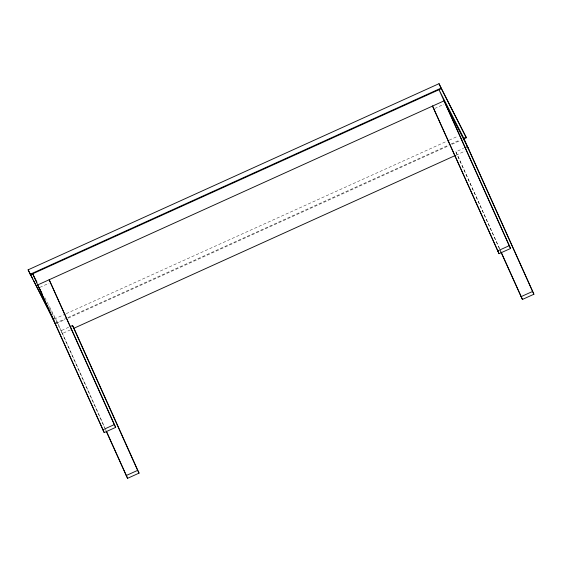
<?xml version="1.0" encoding="UTF-8"?>
<svg xmlns="http://www.w3.org/2000/svg" width="562" height="562" viewBox="0 0 562 562"><rect width="100%" height="100%" fill="white"/><g stroke="black" fill="none" stroke-linecap="round" stroke-linejoin="round"><path stroke-width="0.42" stroke-dasharray="2.81 2.11" d="M39.86 287.358L49.042 283.199M434.714 108.48L443.896 104.314M54.233 319.09L65.431 314.017M66.225 313.652L448.371 140.535M449.171 140.17L457.967 136.187M55.16 323.354L67.054 317.966M67.854 317.607L450.19 144.399M450.991 144.034L459.786 140.05M56.242 323.543L65.03 319.56M68.234 318.113L448.778 145.713M451.974 144.265L459.969 140.648M68.704 327.239L61.054 330.702L104.574 427.549M499.435 248.664L455.908 151.824L463.559 148.354M70.461 329.838L62.459 333.463L48.304 305.735M456 155.175L464.971 151.115M455.908 151.824L500.84 251.425M44.869 297.677L57.45 322.314L104.904 427.9M499.794 249.465L500.868 251.867M104.939 428.349L106.014 430.745"/><path stroke-width="0.84" d="M55.441 323.909L28.1 269.837L439.027 83.675L466.362 137.746L463.165 139.193M30.102 274.291L441.029 88.136L466.362 137.746M30.383 274.846L441.311 88.684M499.056 253.687L432.543 106.07L499.056 253.687L510.535 248.488L439.013 89.723L463.791 138.238L466.081 137.198M70.236 326.543L72.533 325.503L73.938 328.257L139.046 473.127L127.567 478.325L106.373 431.546M465.09 147.666L467.387 146.626L533.9 294.242L522.421 299.448L500.868 251.867M73.657 328.384L455.199 155.541M102.797 429.811L114.269 424.612L115.681 427.366L104.202 432.571L32.68 273.806L37.008 282.272M497.651 250.933L509.13 245.735M126.162 475.571L137.641 470.366L139.046 473.127M521.016 296.687L532.495 291.488M468.792 149.38L444.022 100.865L37.689 284.948L42.017 293.42M28.1 269.837L32.849 279.138M33.643 280.691L47.496 307.821M48.29 309.374L53.439 319.448M463.791 138.238L533.9 294.242M439.027 83.675L441.029 88.136M445.427 103.626L510.535 248.488M501.199 252.226L522.421 299.448M72.533 325.503L137.641 470.366M115.681 427.366L49.168 279.75L114.269 424.612M106.344 431.103L127.567 478.325M39.094 287.702L104.202 432.571"/></g></svg>
